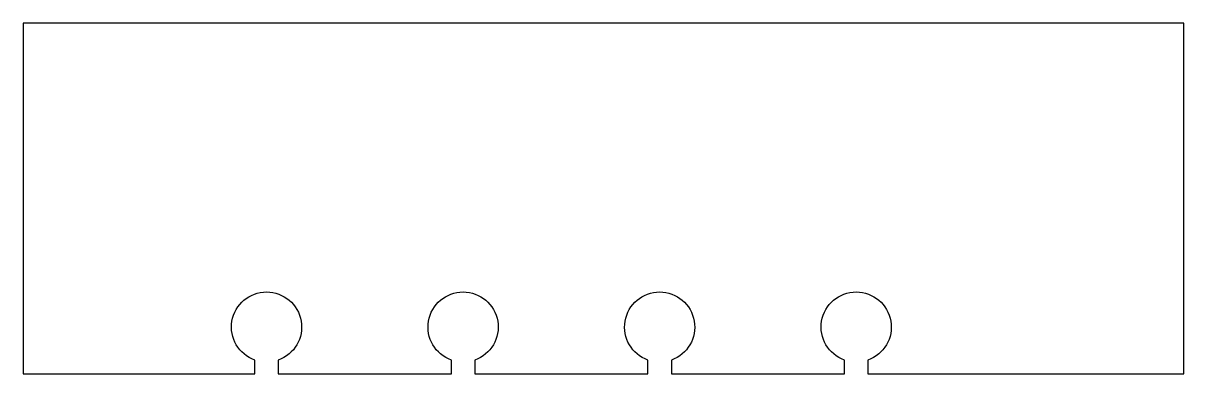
# Model space of a CAD drawing. Header units: millimetres. Extents: x -248 to 0, y -75 to 0.
import ezdxf

# ---------------------------------------------------------------- set-up
doc = ezdxf.new("R2010")
doc.units = ezdxf.units.MM

msp = doc.modelspace()

# ---------------------------------------------------------------- linework, layer by layer
msp.add_lwpolyline([(-198.5, -75), (-198.5, -72.07, -5.828427), (-193.5, -72.07), (-193.5, -75), (-156.5, -75), (-156.5, -72.07, -5.828427), (-151.5, -72.07), (-151.5, -75), (-114.5, -75), (-114.5, -72.07, -5.828427), (-109.5, -72.07), (-109.5, -75), (-72.5, -75), (-72.5, -72.07, -5.828427), (-67.5, -72.07), (-67.5, -75), (0, -75), (0, 0), (-248, 0), (-248, -75)], format="xyb", close=True)

doc.saveas('drawing.dxf')
